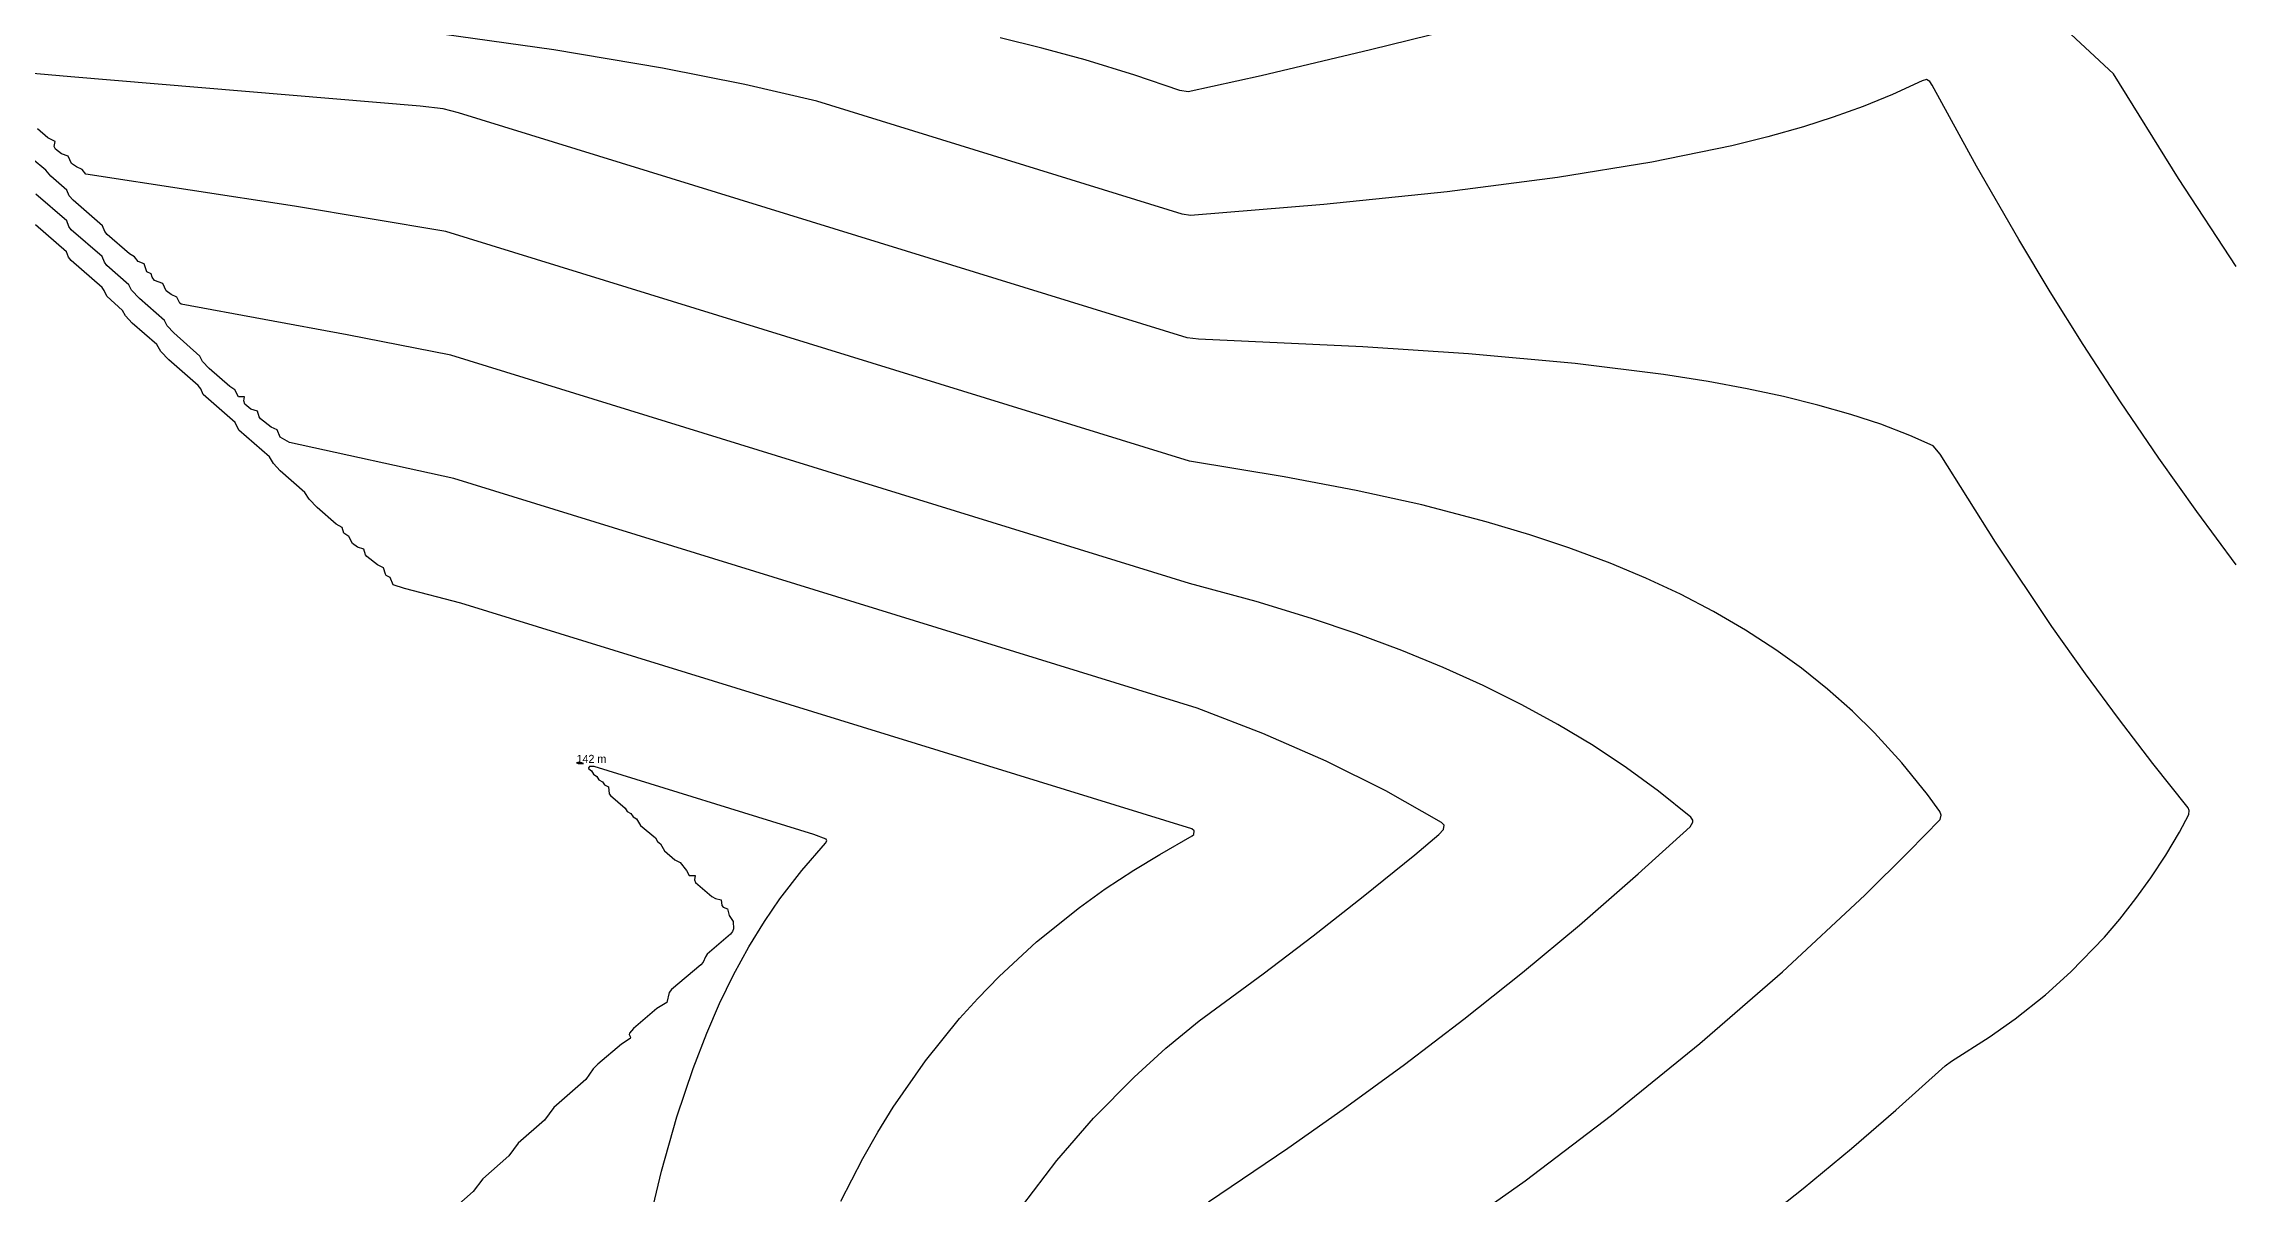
# Model space of a CAD drawing. Header units: metres. Extents: x 271913 to 272184, y 6677992 to 6678225.
# Drawn here: x 272085.8 to 272183.6, y 6678090.3 to 6678141.6 of the extents above; entities that cross this region are included whole.
import ezdxf

# ---------------------------------------------------------------- set-up
doc = ezdxf.new("R2010")
doc.units = ezdxf.units.M
doc.header["$MEASUREMENT"] = 0
for name, color, linetype in [('Contour_Line_Intermediate', 7, 'Continuous'), ('Contour_Line_Major', 7, 'Continuous'), ('FeatureAttribs', 7, 'Continuous')]:
    doc.layers.add(name, color=color, linetype=linetype)

# ---------------------------------------------------------------- blocks, each defined once
blk = doc.blocks.new('FEATURE')

msp = doc.modelspace()

# ---------------------------------------------------------------- linework, layer by layer
at = {"layer": 'Contour_Line_Intermediate', "color": 36, "true_color": 0x804000}
for points in [[(272183.624, 6678131.699, 135), (272181.043, 6678135.627, 135), (272178.151, 6678140.291, 135), (272173.721, 6678144.43, 135)], [(272149.397, 6678142.462, 135), (272144.982, 6678141.364, 135), (272140.092, 6678140.212, 135), (272136.832, 6678139.499, 135), (272136.459, 6678139.551, 135), (272134.464, 6678140.243, 135), (272132.235, 6678140.925, 135), (272130.3, 6678141.451, 135), (272128.447, 6678141.906, 135)], [(272162.226, 6678088.894, 137), (272164.296, 6678090.541, 137), (272166.445, 6678092.321, 137), (272168.435, 6678094.036, 137), (272170.639, 6678096.01, 137), (272170.918, 6678096.22, 137), (272172.599, 6678097.287, 137), (272173.757, 6678098.109, 137), (272175.109, 6678099.186, 137), (272176.244, 6678100.208, 137), (272177.744, 6678101.762, 137), (272178.424, 6678102.557, 137), (272179.146, 6678103.479, 137), (272179.814, 6678104.408, 137), (272180.48, 6678105.422, 137), (272181.091, 6678106.439, 137), (272181.518, 6678107.234, 137), (272181.531, 6678107.411, 137), (272181.479, 6678107.536, 137), (272179.91, 6678109.505, 137), (272178.373, 6678111.511, 137), (272176.904, 6678113.504, 137), (272175.399, 6678115.629, 137), (272172.874, 6678119.391, 137), (272170.415, 6678123.313, 137), (272170.092, 6678123.692, 137), (272169.054, 6678124.155, 137), (272167.754, 6678124.651, 137), (272166.425, 6678125.09, 137), (272164.949, 6678125.512, 137), (272163.41, 6678125.892, 137), (272161.8, 6678126.236, 137), (272160.05, 6678126.558, 137), (272158.065, 6678126.871, 137), (272154.122, 6678127.365, 137), (272149.347, 6678127.802, 137), (272144.641, 6678128.114, 137), (272137.293, 6678128.445, 137), (272136.793, 6678128.511, 137), (272104.268, 6678138.552, 137), (272103.579, 6678138.73, 137), (272102.556, 6678138.849, 137), (272086.955, 6678140.164, 137), (272084.935, 6678140.346, 137)], [(272137.747, 6678089.944, 139), (272141.281, 6678092.336, 139), (272143.759, 6678094.071, 139), (272146.5, 6678096.072, 139), (272149.147, 6678098.089, 139), (272151.767, 6678100.176, 139), (272154.303, 6678102.286, 139), (272156.935, 6678104.577, 139), (272159.246, 6678106.686, 139), (272159.364, 6678106.884, 139), (272159.366, 6678106.981, 139), (272159.273, 6678107.117, 139), (272157.833, 6678108.275, 139), (272156.406, 6678109.315, 139), (272154.912, 6678110.306, 139), (272153.345, 6678111.25, 139), (272151.74, 6678112.13, 139), (272150.004, 6678112.993, 139), (272148.222, 6678113.798, 139), (272146.377, 6678114.555, 139), (272144.331, 6678115.314, 139), (272142.342, 6678115.984, 139), (272139.867, 6678116.734, 139), (272136.897, 6678117.546, 139), (272103.918, 6678127.732, 139), (272099.296, 6678128.649, 139), (272091.887, 6678130.018, 139), (272091.826, 6678130.064, 139), (272091.685, 6678130.325, 139), (272091.43, 6678130.45, 139), (272091.214, 6678130.607, 139), (272091.069, 6678130.934, 139), (272090.697, 6678131.071, 139), (272090.592, 6678131.213, 139), (272090.549, 6678131.37, 139), (272090.354, 6678131.459, 139), (272090.236, 6678131.812, 139), (272089.969, 6678131.923, 139), (272089.805, 6678132.125, 139), (272089.57, 6678132.26, 139), (272088.583, 6678133.121, 139), (272088.474, 6678133.26, 139), (272088.366, 6678133.514, 139), (272087.055, 6678134.655, 139), (272086.888, 6678134.852, 139), (272086.779, 6678135.106, 139), (272086.063, 6678135.731, 139), (272085.837, 6678135.991, 139), (272085.227, 6678136.504, 139)], [(272121.326, 6678089.967, 141), (272122.317, 6678091.878, 141), (272122.985, 6678093.046, 141), (272123.674, 6678094.159, 141), (272125.11, 6678096.229, 141), (272126.632, 6678098.12, 141), (272127.441, 6678099.021, 141), (272128.395, 6678100.002, 141), (272130.064, 6678101.542, 141), (272131.983, 6678103.081, 141), (272133.14, 6678103.91, 141), (272134.41, 6678104.746, 141), (272135.572, 6678105.452, 141), (272137.023, 6678106.272, 141), (272137.096, 6678106.344, 141), (272137.099, 6678106.507, 141), (272136.997, 6678106.589, 141), (272104.369, 6678116.668, 141), (272101.846, 6678117.322, 141), (272101.35, 6678117.488, 141), (272101.208, 6678117.818, 141), (272101.039, 6678117.904, 141), (272101.001, 6678117.964, 141), (272100.909, 6678118.244, 141), (272100.644, 6678118.374, 141), (272100.168, 6678118.747, 141), (272100.107, 6678118.83, 141), (272100.032, 6678119.083, 141), (272099.75, 6678119.171, 141), (272099.531, 6678119.336, 141), (272099.366, 6678119.649, 141), (272099.143, 6678119.786, 141), (272099.063, 6678120.038, 141), (272098.805, 6678120.193, 141), (272097.947, 6678120.931, 141), (272097.596, 6678121.311, 141), (272097.41, 6678121.606, 141), (272096.303, 6678122.577, 141), (272096.008, 6678122.903, 141), (272095.823, 6678123.198, 141), (272094.451, 6678124.397, 141), (272094.295, 6678124.728, 141), (272092.863, 6678125.988, 141), (272092.757, 6678126.242, 141), (272092.647, 6678126.381, 141), (272091.332, 6678127.525, 141), (272090.981, 6678127.905, 141), (272090.803, 6678128.207, 141), (272089.688, 6678129.171, 141), (272089.393, 6678129.497, 141), (272089.268, 6678129.731, 141), (272088.559, 6678130.372, 141), (272088.45, 6678130.627, 141), (272088.353, 6678130.76, 141), (272086.966, 6678131.958, 141), (272086.858, 6678132.11, 141), (272086.764, 6678132.355, 141), (272085.378, 6678133.55, 141)]]:
    msp.add_polyline3d(points, dxfattribs=at)
at = {"layer": 'Contour_Line_Major', "color": 36, "true_color": 0x804000}
for points in [[(272183.624, 6678118.378, 136), (272181.866, 6678120.753, 136), (272180.171, 6678123.143, 136), (272178.462, 6678125.656, 136), (272176.796, 6678128.216, 136), (272175.328, 6678130.563, 136), (272173.916, 6678132.908, 136), (272172.034, 6678136.178, 136), (272170.056, 6678139.787, 136), (272169.956, 6678139.959, 136), (272169.807, 6678140.041, 136), (272169.599, 6678139.99, 136), (272168.278, 6678139.374, 136), (272166.979, 6678138.842, 136), (272165.638, 6678138.36, 136), (272164.308, 6678137.937, 136), (272162.716, 6678137.49, 136), (272161.104, 6678137.09, 136), (272157.541, 6678136.352, 136), (272153.323, 6678135.664, 136), (272148.399, 6678135.03, 136), (272142.9, 6678134.464, 136), (272136.936, 6678133.976, 136), (272136.576, 6678134.035, 136), (272120.258, 6678139.074, 136), (272117.043, 6678139.819, 136), (272113.369, 6678140.548, 136), (272108.52, 6678141.364, 136), (272103.527, 6678142.063, 136)], [(272147.882, 6678088.047, 138), (272151.878, 6678090.879, 138), (272155.743, 6678093.806, 138), (272159.685, 6678097.003, 138), (272163.364, 6678100.201, 138), (272167.042, 6678103.63, 138), (272169.018, 6678105.578, 138), (272170.407, 6678107.013, 138), (272170.458, 6678107.204, 138), (272170.402, 6678107.368, 138), (272169.843, 6678108.128, 138), (272168.706, 6678109.536, 138), (272167.481, 6678110.876, 138), (272166.49, 6678111.845, 138), (272165.38, 6678112.828, 138), (272164.214, 6678113.758, 138), (272163.07, 6678114.583, 138), (272161.713, 6678115.465, 138), (272160.284, 6678116.296, 138), (272158.815, 6678117.061, 138), (272157.276, 6678117.78, 138), (272155.68, 6678118.448, 138), (272153.833, 6678119.139, 138), (272152.09, 6678119.721, 138), (272150.144, 6678120.302, 138), (272147.274, 6678121.049, 138), (272144.344, 6678121.7, 138), (272141.123, 6678122.312, 138), (272136.9, 6678123.009, 138), (272103.705, 6678133.257, 138), (272096.949, 6678134.388, 138), (272087.624, 6678135.826, 138), (272087.466, 6678136.022, 138), (272087.211, 6678136.142, 138), (272086.991, 6678136.3, 138), (272086.845, 6678136.627, 138), (272086.543, 6678136.722, 138), (272086.266, 6678136.935, 138), (272086.207, 6678137.058, 138), (272086.254, 6678137.27, 138), (272085.936, 6678137.44, 138), (272085.467, 6678137.841, 138)], [(272129.407, 6678089.736, 140), (272130.973, 6678091.779, 140), (272132.617, 6678093.672, 140), (272134.424, 6678095.506, 140), (272135.84, 6678096.793, 140), (272137.324, 6678098.023, 140), (272140.186, 6678100.124, 140), (272142.418, 6678101.813, 140), (272144.657, 6678103.568, 140), (272146.952, 6678105.434, 140), (272148.029, 6678106.334, 140), (272148.244, 6678106.559, 140), (272148.27, 6678106.757, 140), (272148.146, 6678106.878, 140), (272145.663, 6678108.281, 140), (272142.996, 6678109.609, 140), (272140.176, 6678110.845, 140), (272137.244, 6678111.974, 140), (272104.051, 6678122.229, 140), (272096.721, 6678123.844, 140), (272096.307, 6678124.07, 140), (272096.168, 6678124.401, 140), (272095.905, 6678124.526, 140), (272095.422, 6678124.9, 140), (272095.363, 6678124.978, 140), (272095.283, 6678125.234, 140), (272094.995, 6678125.325, 140), (272094.722, 6678125.544, 140), (272094.677, 6678125.703, 140), (272094.716, 6678125.885, 140), (272094.441, 6678125.877, 140), (272094.284, 6678126.196, 140), (272094.056, 6678126.34, 140), (272093.135, 6678127.136, 140), (272092.841, 6678127.457, 140), (272092.721, 6678127.689, 140), (272091.549, 6678128.729, 140), (272091.253, 6678129.049, 140), (272091.134, 6678129.281, 140), (272090.021, 6678130.264, 140), (272089.665, 6678130.64, 140), (272089.546, 6678130.873, 140), (272088.564, 6678131.741, 140), (272088.458, 6678131.888, 140), (272088.359, 6678132.139, 140), (272086.976, 6678133.332, 140), (272086.87, 6678133.479, 140), (272086.772, 6678133.731, 140), (272085.389, 6678134.924, 140)], [(272112.727, 6678088.807, 142), (272113.324, 6678091.305, 142), (272114.014, 6678093.74, 142), (272114.733, 6678095.887, 142), (272115.343, 6678097.465, 142), (272115.919, 6678098.789, 142), (272116.548, 6678100.077, 142), (272117.232, 6678101.328, 142), (272117.926, 6678102.459, 142), (272118.612, 6678103.466, 142), (272119.59, 6678104.737, 142), (272120.645, 6678105.951, 142), (272120.713, 6678106.062, 142), (272120.684, 6678106.125, 142), (272120.129, 6678106.336, 142), (272110.314, 6678109.368, 142), (272110.11, 6678109.379, 142), (272110.062, 6678109.321, 142), (272110.072, 6678109.281, 142), (272110.207, 6678109.188, 142), (272110.291, 6678109.027, 142), (272110.441, 6678108.933, 142), (272110.533, 6678108.781, 142), (272110.686, 6678108.688, 142), (272110.785, 6678108.549, 142), (272110.958, 6678108.465, 142), (272110.995, 6678108.16, 142), (272111.043, 6678108.082, 142), (272111.698, 6678107.508, 142), (272111.795, 6678107.364, 142), (272111.952, 6678107.272, 142), (272112.055, 6678107.132, 142), (272112.212, 6678107.041, 142), (272112.396, 6678106.743, 142), (272113.063, 6678106.195, 142), (272113.154, 6678106.03, 142), (272113.288, 6678105.918, 142), (272113.458, 6678105.61, 142), (272113.926, 6678105.208, 142), (272114.167, 6678105.082, 142), (272114.447, 6678104.734, 142), (272114.554, 6678104.512, 142), (272114.831, 6678104.515, 142), (272114.801, 6678104.322, 142), (272114.845, 6678104.189, 142), (272115.576, 6678103.564, 142), (272115.744, 6678103.484, 142), (272115.986, 6678103.428, 142), (272116.02, 6678103.163, 142), (272116.08, 6678103.099, 142), (272116.266, 6678103.018, 142), (272116.344, 6678102.723, 142), (272116.531, 6678102.449, 142), (272116.535, 6678102.124, 142), (272116.501, 6678102.01, 142), (272116.408, 6678101.894, 142), (272115.37, 6678100.994, 142), (272115.284, 6678100.882, 142), (272115.193, 6678100.646, 142), (272115.088, 6678100.524, 142), (272113.767, 6678099.413, 142), (272113.672, 6678099.29, 142), (272113.562, 6678098.834, 142), (272113.123, 6678098.568, 142), (272112.079, 6678097.674, 142), (272111.898, 6678097.476, 142), (272111.877, 6678097.403, 142), (272111.939, 6678097.291, 142), (272111.933, 6678097.235, 142), (272111.539, 6678096.979, 142), (272110.487, 6678096.083, 142), (272110.275, 6678095.871, 142), (272109.949, 6678095.401, 142), (272108.52, 6678094.151, 142), (272108.097, 6678093.581, 142), (272106.932, 6678092.558, 142), (272106.509, 6678091.99, 142), (272105.345, 6678090.967, 142), (272104.921, 6678090.398, 142), (272103.757, 6678089.375, 142)], [(272109.842, 6678109.514, 142), (272109.646, 6678109.564, 142), (272109.534, 6678109.537, 142), (272109.609, 6678109.506, 142), (272109.842, 6678109.514, 142)]]:
    msp.add_polyline3d(points, dxfattribs=at)

# ---------------------------------------------------------------- block references
at = {"layer": 'FeatureAttribs'}
ref = msp.add_blockref('FEATURE', (272109.534, 6678109.537, 142), dxfattribs=at)
ref.add_attrib('NAME', '142 m', (272109.534, 6678109.537, 142), dxfattribs={"color": 7, "height": 0.3573})

doc.saveas('drawing.dxf')
